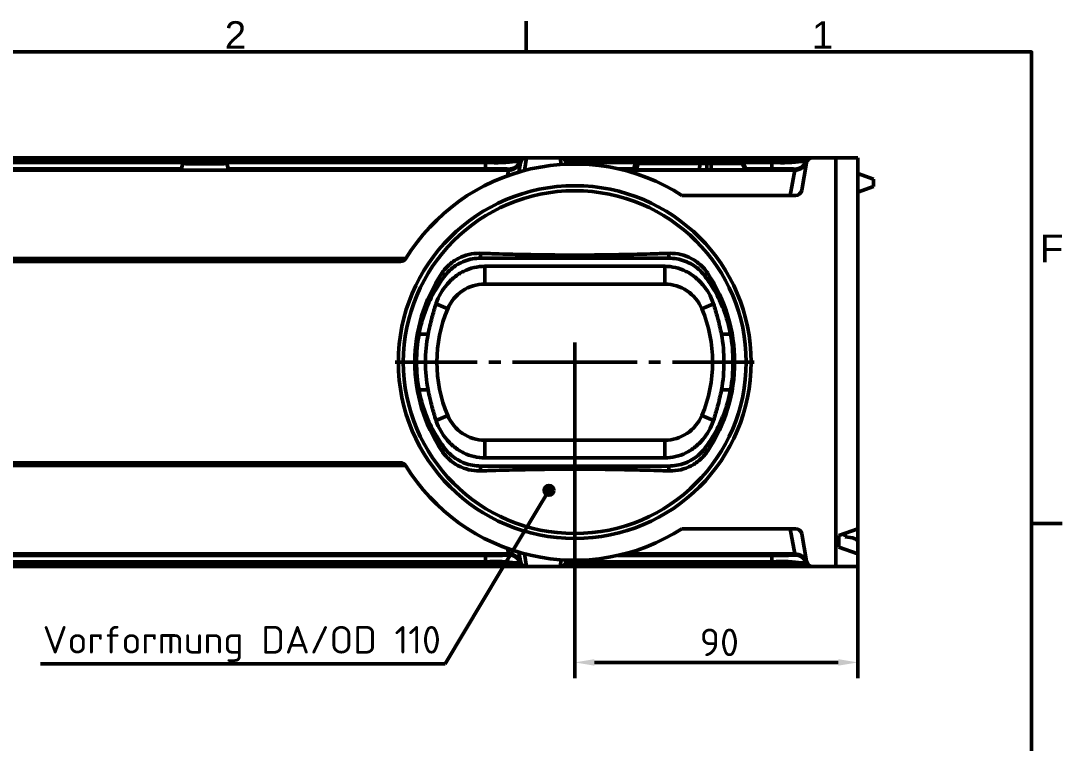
# Model space of a CAD drawing. Header units: millimetres. Extents: x 0 to 1485, y 0 to 1050.
# Drawn here: x 1138.7 to 1469.8, y 805.2 to 1034.9 of the extents above; entities that cross this region are included whole.
import ezdxf

# ---------------------------------------------------------------- set-up
doc = ezdxf.new("R2010")
doc.units = ezdxf.units.MM
doc.header["$LTSCALE"] = 2.5
doc.layers.get('0').update_dxf_attribs({"lineweight": 50})
doc.layers.get('Defpoints').update_dxf_attribs({"lineweight": 50})
for name, color, linetype, lineweight in [('Bemaßung (ISO)', 7, 'Continuous', 50), ('Mittelpunktmarkierung (ISO)', 7, 'Continuous', 50), ('Rahmen_0', 7, 'Continuous', 50), ('Rahmen_2', 7, 'Continuous', 50), ('Sichtbare Kanten(DIN)', 7, 'Continuous', 50), ('Sichtbare tangentiale Kanten(DIN)', 7, 'Continuous', 50), ('Symbol (ISO)', 7, 'Continuous', 50)]:
    doc.layers.add(name, color=color, linetype=linetype, lineweight=lineweight)
doc.styles.add('Aktuell-DINNach Layer', font='arial.ttf')
doc.styles.add('Notiztext (DIN)', font='isocpeur.ttf')
doc.styles.add('TXT 3_5', font='isocpeur.ttf')
doc.dimstyles.new('Anrin Standard (DIN)', dxfattribs={"dimscale": 2.5, "dimtxt": 3.5, "dimasz": 2.5, "dimexe": 2, "dimexo": 0, "dimgap": 0.8, "dimtad": 1, "dimrnd": 1e-08, "dimtxsty": 'TXT 3_5', "dimcen": 0.09, "dimdle": 10, "dimclrd": 256, "dimclre": 256, "dimclrt": 256, "dimadec": 0, "dimazin": 2, "dimtfac": 0.714286, "dimtmove": 0, "dimatfit": 3, "dimfxl": 1, "dimtolj": 1, "dimlwd": -1, "dimlwe": -1, "dimarcsym": 0})

# ---------------------------------------------------------------- blocks, each defined once
blk = doc.blocks.new('Ränder Standardrahmen')
at = {"layer": 'Rahmen_0'}
for p, q in [((519.75, 410), (519.75, 413.9)), ((584, 350), (587.9, 350))]:
    blk.add_line(p, q, dxfattribs=at)
at = {"layer": 'Rahmen_0', "flags": 128}
blk.add_lwpolyline([(10, 10), (10, 410), (584, 410), (584, 10), (10, 10)], dxfattribs=at)
at = {"layer": 'Rahmen_2', "char_height": 3.5, "attachment_point": 7, "style": 'Aktuell-DINNach Layer'}
for s, insert in [('2', (481.41, 410.4)), ('1', (556.07, 410.4)), ('F', (585.08, 383.25))]:
    blk.add_mtext(s, dxfattribs=dict(at, insert=insert))
blk = doc.blocks.new('*D22')
at = {"layer": 'Bemaßung (ISO)', "transparency": 16777216}
for p, q in [((1314.79, 920.1), (1314.79, 825.85)), ((1404.79, 873.35), (1404.79, 825.85)), ((1398.54, 830.85), (1321.04, 830.85))]:
    blk.add_line(p, q, dxfattribs=at)
for points in [[(1321.04, 831.89), (1321.04, 829.81), (1314.79, 830.85)], [(1398.54, 831.89), (1398.54, 829.81), (1404.79, 830.85)]]:
    blk.add_solid(points, dxfattribs=at)
at = {"layer": 'Defpoints', "color": 0, "transparency": 16777216}
for p in [(1314.79, 920.1), (1404.79, 873.35), (1314.79, 830.85)]:
    blk.add_point(p, dxfattribs=at)
at = {"layer": 'Bemaßung (ISO)', "transparency": 16777216, "insert": (1354.54, 841.6), "char_height": 8.75, "attachment_point": 1, "style": 'TXT 3_5'}
blk.add_mtext('\\A1;90', dxfattribs=at)
blk = doc.blocks.new('Führungslinientext1')
at = {"layer": 'Symbol (ISO)'}
h = blk.add_hatch(color=256, dxfattribs=at)
edge = h.paths.add_edge_path(flags=0)
edge.add_arc((522.64, 354.23), 0.625, 0, 360)
for p, q in [((521.36, 352.08), (522.32, 353.69)), ((521.36, 352.08), (509.44, 332.17)), ((457.96, 332.17), (506.94, 332.17)), ((509.44, 332.17), (506.94, 332.17))]:
    blk.add_line(p, q, dxfattribs=at)
blk.add_circle((522.64, 354.23), 0.625, dxfattribs=at)
at = {"layer": 'Symbol (ISO)', "insert": (458.26, 332.41), "char_height": 3.5, "attachment_point": 7, "style": 'Notiztext (DIN)'}
blk.add_mtext('Vorformung DA/OD 110', dxfattribs=at)

msp = doc.modelspace()

# ---------------------------------------------------------------- linework, layer by layer
at = {"layer": 'Mittelpunktmarkierung (ISO)', "linetype": 'Continuous'}
for p, q in [((1314.794, 926.348), (1314.794, 932.598)), ((1314.794, 926.348), (1314.794, 932.598)), ((1314.794, 926.348), (1314.794, 932.598)), ((1314.794, 926.348), (1314.794, 932.598)), ((1283.755, 926.348), (1257.717, 926.348)), ((1291.255, 926.348), (1287.505, 926.348)), ((1314.794, 926.348), (1295.005, 926.348)), ((1314.794, 926.348), (1308.544, 926.348)), ((1314.794, 926.348), (1308.544, 926.348)), ((1314.794, 926.348), (1308.544, 926.348)), ((1314.794, 926.348), (1321.044, 926.348)), ((1314.794, 926.348), (1321.044, 926.348)), ((1314.794, 926.348), (1314.794, 920.098)), ((1314.794, 926.348), (1314.794, 920.098)), ((1314.794, 926.348), (1321.044, 926.348)), ((1314.794, 926.348), (1334.582, 926.348)), ((1314.794, 926.348), (1314.794, 920.098)), ((1314.794, 926.348), (1314.794, 920.098)), ((1338.332, 926.348), (1342.082, 926.348)), ((1345.832, 926.348), (1371.87, 926.348))]:
    msp.add_line(p, q, dxfattribs=at)
at = {"layer": 'Sichtbare Kanten(DIN)'}
for p, q in [((1286.49, 991.348), (963.097, 991.348)), ((1297.291, 991.348), (1286.49, 991.348)), ((1299.308, 991.348), (1297.291, 991.348)), ((1299.385, 991.348), (1299.308, 991.348)), ((1299.47, 991.348), (1299.385, 991.348)), ((1310.117, 991.348), (1299.47, 991.348)), ((1310.202, 991.348), (1310.117, 991.348)), ((1310.279, 991.348), (1310.202, 991.348)), ((1312.296, 991.348), (1310.279, 991.348)), ((1323.097, 991.348), (1312.296, 991.348)), ((1377.49, 991.348), (1323.097, 991.348)), ((1334.963, 990.3), (1355.219, 990.3)), ((1355.216, 990.3), (1357.729, 990.356)), ((1357.758, 990.357), (1367.463, 990.284)), ((1388.291, 991.348), (1377.49, 991.348)), ((1390.308, 991.348), (1388.291, 991.348)), ((1390.385, 991.348), (1390.308, 991.348)), ((1390.472, 991.348), (1390.385, 991.348)), ((1390.472, 991.348), (1397.794, 991.348)), ((1397.794, 991.348), (1404.794, 991.348)), ((1397.794, 861.348), (1397.794, 991.348)), ((1404.794, 991.348), (1404.794, 873.348)), ((1190.197, 989.605), (1189.662, 987.608)), ((1189.662, 987.484), (1189.662, 987.608)), ((1204.19, 989.605), (1204.726, 987.608)), ((1204.726, 987.608), (1204.726, 987.484)), ((1296.988, 986.779), (1297.501, 989.689)), ((1312.086, 989.689), (1312.156, 989.293)), ((1333.462, 987.569), (1333.997, 989.56)), ((1333.462, 987.523), (1333.462, 987.569)), ((1354.36, 987.511), (1334.428, 987.511)), ((1354.36, 987.511), (1354.669, 989.515)), ((1356.718, 987.458), (1354.36, 987.511)), ((1369.009, 987.535), (1358.038, 987.453)), ((1368.337, 989.757), (1369.522, 987.546)), ((1386.969, 981.001), (1388.502, 989.695)), ((1404.794, 986.348), (1409.794, 984.528)), ((1409.794, 984.528), (1409.794, 982.168)), ((1404.794, 980.348), (1409.794, 982.168)), ((1385, 979.348), (1348.852, 979.348)), ((959.291, 958.348), (1259.395, 958.348)), ((1284.86, 959.396), (1344.727, 959.396)), ((1286.211, 956.822), (1343.377, 956.822)), ((1286.211, 951.164), (1343.377, 951.164)), ((1343.377, 901.532), (1286.211, 901.532)), ((959.291, 894.348), (1259.395, 894.348)), ((1343.377, 895.874), (1286.211, 895.874)), ((1344.727, 893.3), (1284.86, 893.3)), ((1348.852, 873.348), (1385, 873.348)), ((1388.502, 863.001), (1386.969, 871.695)), ((1404.794, 873.348), (1398.794, 871.164)), ((1398.794, 871.164), (1398.794, 867.532)), ((1400.794, 870.732), (1400.794, 871.892)), ((1404.794, 873.348), (1404.794, 869.348)), ((1398.794, 867.532), (1404.794, 865.348)), ((1404.794, 869.348), (1404.794, 865.348)), ((1297.501, 863.007), (1296.988, 865.917)), ((1404.794, 865.348), (1404.794, 861.348)), ((963.097, 861.348), (1286.49, 861.348)), ((1286.49, 861.348), (1297.291, 861.348)), ((1297.291, 861.348), (1299.308, 861.348)), ((1299.308, 861.348), (1299.385, 861.348)), ((1299.385, 861.348), (1299.47, 861.348)), ((1310.117, 861.348), (1299.47, 861.348)), ((1310.117, 861.348), (1310.202, 861.348)), ((1310.202, 861.348), (1310.279, 861.348)), ((1310.279, 861.348), (1312.296, 861.348)), ((1312.156, 863.403), (1312.086, 863.007)), ((1312.296, 861.348), (1323.097, 861.348)), ((1323.097, 861.348), (1377.49, 861.348)), ((1377.49, 861.348), (1388.291, 861.348)), ((1388.291, 861.348), (1390.308, 861.348)), ((1390.308, 861.348), (1390.385, 861.348)), ((1390.385, 861.348), (1390.472, 861.348)), ((1397.794, 861.348), (1390.472, 861.348)), ((1404.794, 861.348), (1397.794, 861.348))]:
    msp.add_line(p, q, dxfattribs=at)
for radius in [56.087, 54.5]:
    msp.add_circle((1314.794, 926.348), radius, dxfattribs=at)
for centre, radius, start, end in [((1334.963, 989.3), 1, 90, 164.94922), ((1357.751, 989.357), 1, 89.57402, 91.27774), ((1367.455, 989.284), 1, 28.18876, 89.57402), ((1390.472, 989.348), 2, 90, 170), ((1314.794, 926.348), 63, 57.27446, 148.46113), ((1385, 981.348), 2, 270, 350), ((1259.395, 960.348), 2, 270, 328.46113), ((1314.794, 926.348), 50.826, 146.25101, 213.74899), ((1314.794, 926.348), 50.826, 326.25101, 33.74899), ((1286.211, 938.348), 12.816, 90, 157.22603), ((1343.377, 938.348), 12.816, 22.77397, 90), ((1314.794, 926.348), 43.816, 157.22603, 202.77397), ((1314.794, 926.348), 43.816, 337.22603, 22.77397), ((1314.794, 926.348), 50.295, 169.88413, 190.11587), ((1314.794, 926.348), 47.456, 169.27204, 190.72796), ((1314.794, 926.348), 47.456, 349.27204, 10.72796), ((1314.794, 926.348), 50.295, 349.88413, 10.11587), ((1286.211, 914.348), 12.816, 202.77397, 270), ((1343.377, 914.348), 12.816, 270, 337.22603), ((1259.395, 892.348), 2, 31.53887, 90), ((1314.794, 926.348), 63, 211.53887, 302.72554), ((1385, 871.348), 2, 10, 90), ((1390.472, 863.348), 2, 190, 270)]:
    msp.add_arc(centre, radius, start, end, dxfattribs=at)
for centre, major_axis, ratio, start_param, end_param in [((1355.227, 989.269), (-0.011, -1), 0.5772545, 3.1609073, 4.4699042), ((1355.227, 989.3), (0.011, -1), 0.5772545, 3.122278, 3.1351559), ((1197.194, 987.608), (-7.532, 0), 0.0128775, 6.2797345, 6.2831853), ((1197.194, 987.484), (7.532, 0), 0.0128775, 3.1415927, 6.2831853), ((1197.194, 987.608), (7.532, 0), 0.0128775, 0, 0.0034508), ((1334.497, 987.524), (-1.035, -0.001), 0.0128485, 6.2831742, 7.7869331), ((1357.58, 987.465), (-1.005, 0), 0.0136398, 0.5398459, 2.0436048), ((1368.387, 987.546), (1.135, 0), 0.0113504, 5.2922911, 6.2892684), ((1399.976, 869.348), (-4.818, 0), 0.2914936, 3.1415927, 4.5418413)]:
    msp.add_ellipse(centre, major_axis=major_axis, ratio=ratio, start_param=start_param, end_param=end_param, dxfattribs=at)
for points, knots in [([(1190.197, 989.605), (1190.225, 989.71), (1190.271, 989.812), (1190.39, 989.99), (1190.464, 990.069), (1190.586, 990.165), (1190.627, 990.193), (1190.707, 990.238), (1190.746, 990.257), (1190.811, 990.284), (1190.838, 990.294), (1190.902, 990.314), (1190.935, 990.322), (1190.989, 990.334), (1191.01, 990.338), (1191.058, 990.345), (1191.08, 990.348), (1191.16, 990.356), (1191.209, 990.359), (1191.451, 990.372), (1191.724, 990.38), (1192.487, 990.396), (1192.991, 990.403), (1194.085, 990.413), (1194.674, 990.417), (1195.901, 990.423), (1196.554, 990.424), (1197.842, 990.424), (1198.493, 990.423), (1199.714, 990.417), (1200.299, 990.413), (1201.332, 990.403), (1201.792, 990.397), (1202.537, 990.383), (1202.826, 990.376), (1203.125, 990.363), (1203.197, 990.359), (1203.3, 990.349), (1203.322, 990.346), (1203.37, 990.339), (1203.394, 990.335), (1203.449, 990.323), (1203.477, 990.316), (1203.545, 990.296), (1203.586, 990.281), (1203.671, 990.243), (1203.714, 990.22), (1203.817, 990.156), (1203.875, 990.11), (1203.995, 989.991), (1204.055, 989.912), (1204.14, 989.757), (1204.17, 989.682), (1204.19, 989.605)], [0, 0, 0, 0, 0.0326573, 0.0326573, 0.0646596, 0.0646596, 0.0800156, 0.0800156, 0.0936279, 0.0936279, 0.1038486, 0.1038486, 0.1193342, 0.1193342, 0.1341766, 0.1341766, 0.158896, 0.158896, 0.2264015, 0.2264015, 0.4310722, 0.4310722, 0.6462658, 0.6462658, 0.840612, 0.840612, 1.0339656, 1.0339656, 1.226983, 1.226983, 1.4200045, 1.4200045, 1.6133642, 1.6133642, 1.8080451, 1.8080451, 1.9062957, 1.9062957, 1.9301707, 1.9301707, 1.9481425, 1.9481425, 1.9614066, 1.9614066, 1.9766345, 1.9766345, 1.9919906, 1.9919906, 2.0142836, 2.0142836, 2.0434772, 2.0434772, 2.0674506, 2.0674506, 2.0674506, 2.0674506]), ([(1193.749, 990.212), (1193.749, 990.212), (1193.755, 990.212), (1193.784, 990.21), (1193.821, 990.208), (1193.953, 990.203), (1194.072, 990.2), (1194.403, 990.194), (1194.637, 990.19), (1195.184, 990.184), (1195.507, 990.182), (1196.196, 990.178), (1196.57, 990.177), (1197.319, 990.176), (1197.703, 990.177), (1198.433, 990.179), (1198.787, 990.181), (1199.42, 990.186), (1199.707, 990.19), (1200.176, 990.197), (1200.366, 990.201), (1200.549, 990.207), (1200.595, 990.21), (1200.63, 990.212), (1200.637, 990.212), (1200.638, 990.212), (1200.638, 990.212), (1200.638, 990.212)], [0.1475585, 0.1475585, 0.1475585, 0.1475585, 0.1676862, 0.1676862, 0.2144656, 0.2144656, 0.2960246, 0.2960246, 0.4004046, 0.4004046, 0.5113078, 0.5113078, 0.6237298, 0.6237298, 0.7365706, 0.7365706, 0.8494667, 0.8494667, 0.9621262, 0.9621262, 1.0738666, 1.0738666, 1.1265773, 1.1265773, 1.1476851, 1.1476851, 1.1494335, 1.1494335, 1.1494335, 1.1494335]), ([(1272.533, 954.585), (1273.175, 955.547), (1273.951, 956.452), (1275.717, 958.049), (1276.708, 958.742), (1278.826, 959.857), (1279.955, 960.279), (1282.255, 960.828), (1283.427, 960.953), (1284.664, 960.939), (1284.762, 960.937), (1284.86, 960.934)], [2.7634139, 2.7634139, 2.7634139, 2.7634139, 3.1105793, 3.1105793, 3.4577447, 3.4577447, 3.8049101, 3.8049101, 4.1520755, 4.1520755, 4.1819365, 4.1819365, 4.1819365, 4.1819365]), ([(1344.727, 960.934), (1344.825, 960.937), (1344.923, 960.939), (1346.161, 960.953), (1347.332, 960.828), (1349.633, 960.279), (1350.762, 959.857), (1352.879, 958.742), (1353.87, 958.049), (1355.636, 956.452), (1356.412, 955.547), (1357.055, 954.585)], [1.3448913, 1.3448913, 1.3448913, 1.3448913, 1.3747523, 1.3747523, 1.7219177, 1.7219177, 2.0690831, 2.0690831, 2.4162485, 2.4162485, 2.7634139, 2.7634139, 2.7634139, 2.7634139]), ([(1270.684, 944.867), (1270.712, 944.951), (1270.741, 945.035), (1271.533, 947.309), (1272.708, 949.328), (1274.798, 951.806), (1275.613, 952.611), (1277.419, 954.055), (1278.409, 954.693), (1280.509, 955.738), (1281.622, 956.144), (1283.9, 956.687), (1285.064, 956.822), (1286.211, 956.822)], [-2.0687779, -2.0687779, -2.0687779, -2.0687779, -2.0431391, -2.0431391, -1.375522, -1.375522, -1.0316415, -1.0316415, -0.687761, -0.687761, -0.3438805, -0.3438805, 0, 0, 0, 0]), ([(1284.86, 959.396), (1284.023, 959.396), (1283.16, 959.322), (1281.447, 959.015), (1280.597, 958.782), (1278.152, 957.865), (1276.664, 956.95), (1274.787, 955.317), (1274.144, 954.638), (1273.572, 953.89)], [4.2738418, 4.2738418, 4.2738418, 4.2738418, 4.5251276, 4.5251276, 4.7764135, 4.7764135, 5.2789853, 5.2789853, 5.565007, 5.565007, 5.565007, 5.565007]), ([(1343.377, 956.822), (1344.523, 956.822), (1345.688, 956.687), (1347.965, 956.144), (1349.078, 955.738), (1351.179, 954.693), (1352.169, 954.055), (1353.974, 952.611), (1354.789, 951.806), (1356.88, 949.328), (1358.054, 947.309), (1358.847, 945.035), (1358.876, 944.951), (1358.904, 944.867)], [0, 0, 0, 0, 0.3438805, 0.3438805, 0.687761, 0.687761, 1.0316415, 1.0316415, 1.375522, 1.375522, 2.0431391, 2.0431391, 2.0687779, 2.0687779, 2.0687779, 2.0687779]), ([(1356.016, 953.89), (1355.443, 954.638), (1354.8, 955.317), (1352.924, 956.95), (1351.435, 957.865), (1348.991, 958.782), (1348.141, 959.015), (1346.428, 959.322), (1345.565, 959.396), (1344.727, 959.396)], [2.9826765, 2.9826765, 2.9826765, 2.9826765, 3.2686982, 3.2686982, 3.77127, 3.77127, 4.0225559, 4.0225559, 4.2738418, 4.2738418, 4.2738418, 4.2738418]), ([(1265.281, 935.182), (1265.513, 936.481), (1265.805, 937.766), (1266.611, 940.686), (1267.166, 942.293), (1268.611, 945.837), (1269.624, 947.865), (1271.642, 951.218), (1272.573, 952.585), (1273.572, 953.89)], [5.777795, 5.777795, 5.777795, 5.777795, 6.1466418, 6.1466418, 6.6396278, 6.6396278, 7.3135555, 7.3135555, 7.8025868, 7.8025868, 7.8025868, 7.8025868]), ([(1356.016, 953.89), (1357.014, 952.585), (1357.945, 951.218), (1359.964, 947.865), (1360.976, 945.837), (1362.421, 942.293), (1362.976, 940.686), (1363.782, 937.766), (1364.075, 936.481), (1364.307, 935.182)], [1.5327517, 1.5327517, 1.5327517, 1.5327517, 2.021783, 2.021783, 2.6957106, 2.6957106, 3.1886967, 3.1886967, 3.5575434, 3.5575434, 3.5575434, 3.5575434]), ([(1268.167, 935.182), (1268.508, 936.979), (1268.915, 938.763), (1269.776, 942), (1270.218, 943.467), (1270.684, 944.867)], [8.23160901, 8.23160901, 8.23160901, 8.23160901, 8.74066447, 8.74066447, 9.18512754, 9.18512754, 9.18512754, 9.18512754]), ([(1358.904, 944.867), (1359.37, 943.467), (1359.811, 942), (1360.673, 938.763), (1361.08, 936.979), (1361.42, 935.182)], [2.75237228, 2.75237228, 2.75237228, 2.75237228, 3.19683536, 3.19683536, 3.70589081, 3.70589081, 3.70589081, 3.70589081]), ([(1273.572, 898.806), (1272.573, 900.111), (1271.642, 901.478), (1269.624, 904.831), (1268.611, 906.859), (1267.166, 910.403), (1266.611, 912.01), (1265.805, 914.93), (1265.513, 916.215), (1265.281, 917.514)], [1.5327517, 1.5327517, 1.5327517, 1.5327517, 2.021783, 2.021783, 2.6957106, 2.6957106, 3.1886967, 3.1886967, 3.5575434, 3.5575434, 3.5575434, 3.5575434]), ([(1270.684, 907.829), (1270.218, 909.229), (1269.776, 910.696), (1268.915, 913.933), (1268.508, 915.717), (1268.167, 917.514)], [2.75237228, 2.75237228, 2.75237228, 2.75237228, 3.19683536, 3.19683536, 3.70589081, 3.70589081, 3.70589081, 3.70589081]), ([(1364.307, 917.514), (1364.075, 916.215), (1363.782, 914.93), (1362.976, 912.01), (1362.421, 910.403), (1360.976, 906.859), (1359.964, 904.831), (1357.945, 901.478), (1357.014, 900.111), (1356.016, 898.806)], [5.777795, 5.777795, 5.777795, 5.777795, 6.1466418, 6.1466418, 6.6396278, 6.6396278, 7.3135555, 7.3135555, 7.8025868, 7.8025868, 7.8025868, 7.8025868]), ([(1361.42, 917.514), (1361.08, 915.717), (1360.673, 913.933), (1359.811, 910.696), (1359.37, 909.229), (1358.904, 907.829)], [8.23160901, 8.23160901, 8.23160901, 8.23160901, 8.74066447, 8.74066447, 9.18512754, 9.18512754, 9.18512754, 9.18512754]), ([(1286.211, 895.874), (1285.064, 895.874), (1283.9, 896.009), (1281.622, 896.552), (1280.509, 896.958), (1278.409, 898.003), (1277.419, 898.641), (1275.613, 900.085), (1274.798, 900.89), (1272.708, 903.368), (1271.533, 905.387), (1270.741, 907.66), (1270.712, 907.745), (1270.684, 907.829)], [5.2612361, 5.2612361, 5.2612361, 5.2612361, 5.6051166, 5.6051166, 5.9489971, 5.9489971, 6.2928776, 6.2928776, 6.6367581, 6.6367581, 7.3043752, 7.3043752, 7.3300139, 7.3300139, 7.3300139, 7.3300139]), ([(1358.904, 907.829), (1358.876, 907.745), (1358.847, 907.66), (1358.054, 905.387), (1356.88, 903.368), (1354.789, 900.89), (1353.974, 900.085), (1352.169, 898.641), (1351.179, 898.003), (1349.078, 896.958), (1347.965, 896.552), (1345.688, 896.009), (1344.523, 895.874), (1343.377, 895.874)], [3.1924582, 3.1924582, 3.1924582, 3.1924582, 3.2180969, 3.2180969, 3.885714, 3.885714, 4.2295946, 4.2295946, 4.5734751, 4.5734751, 4.9173556, 4.9173556, 5.2612361, 5.2612361, 5.2612361, 5.2612361]), ([(1284.86, 891.762), (1284.762, 891.759), (1284.664, 891.757), (1283.427, 891.743), (1282.255, 891.868), (1279.955, 892.417), (1278.826, 892.839), (1276.708, 893.953), (1275.717, 894.647), (1273.951, 896.244), (1273.175, 897.149), (1272.533, 898.111)], [1.3448913, 1.3448913, 1.3448913, 1.3448913, 1.3747523, 1.3747523, 1.7219177, 1.7219177, 2.0690831, 2.0690831, 2.4162485, 2.4162485, 2.7634139, 2.7634139, 2.7634139, 2.7634139]), ([(1273.572, 898.806), (1274.144, 898.058), (1274.787, 897.379), (1276.664, 895.746), (1278.152, 894.831), (1280.597, 893.914), (1281.447, 893.681), (1283.16, 893.374), (1284.023, 893.3), (1284.86, 893.3)], [-1.2911652, -1.2911652, -1.2911652, -1.2911652, -1.0051436, -1.0051436, -0.5025718, -0.5025718, -0.2512859, -0.2512859, 0, 0, 0, 0]), ([(1344.727, 893.3), (1345.565, 893.3), (1346.428, 893.374), (1348.141, 893.681), (1348.991, 893.914), (1351.435, 894.831), (1352.924, 895.746), (1354.8, 897.379), (1355.443, 898.058), (1356.016, 898.806)], [0, 0, 0, 0, 0.2512859, 0.2512859, 0.5025718, 0.5025718, 1.0051436, 1.0051436, 1.2911652, 1.2911652, 1.2911652, 1.2911652]), ([(1357.055, 898.111), (1356.412, 897.149), (1355.636, 896.244), (1353.87, 894.647), (1352.879, 893.953), (1350.762, 892.839), (1349.633, 892.417), (1347.332, 891.868), (1346.161, 891.743), (1344.923, 891.757), (1344.825, 891.759), (1344.727, 891.762)], [2.7634139, 2.7634139, 2.7634139, 2.7634139, 3.1105793, 3.1105793, 3.4577447, 3.4577447, 3.8049101, 3.8049101, 4.1520755, 4.1520755, 4.1819365, 4.1819365, 4.1819365, 4.1819365])]:
    msp.add_open_spline(points, degree=3, knots=knots, dxfattribs=at)
for points in [[(1284.86, 960.934), (1314.794, 959.974), (1344.727, 960.934)], [(1344.727, 891.762), (1314.794, 892.722), (1284.86, 891.762)]]:
    msp.add_rational_spline(points, [1.11419937381, 1.51560092235, 1.11419937381], degree=2, dxfattribs=at)
at = {"layer": 'Sichtbare tangentiale Kanten(DIN)'}
for p, q in [((1080.71, 990.348), (1191.083, 990.348)), ((1191.163, 990.223), (1191.163, 990.346)), ((1193.624, 990.346), (1193.624, 990.223)), ((1200.763, 990.223), (1200.763, 990.346)), ((1203.224, 990.346), (1203.224, 990.223)), ((1203.304, 990.348), (1286.49, 990.348)), ((1286.49, 990.348), (1286.399, 989.832)), ((1286.49, 990.348), (1286.49, 991.348)), ((1299.471, 991.341), (1298.777, 987.278)), ((1310.482, 989.2), (1310.117, 991.341)), ((1323.097, 990.348), (1323.097, 991.348)), ((1323.097, 990.348), (1357.355, 990.348)), ((1323.188, 989.832), (1323.097, 990.348)), ((1334.963, 990.3), (1334.963, 990.3)), ((1334.963, 990.3), (1355.227, 990.3)), ((1334.963, 990.268), (1334.963, 990.3)), ((1334.963, 990.268), (1334.963, 989.515)), ((1355.227, 990.268), (1334.963, 990.268)), ((1355.227, 990.3), (1357.751, 990.356)), ((1357.751, 990.212), (1355.227, 990.268)), ((1357.751, 990.356), (1367.455, 990.284)), ((1367.455, 990.284), (1357.751, 990.212)), ((1358.909, 990.348), (1377.49, 990.348)), ((1377.49, 990.348), (1377.399, 989.832)), ((1377.49, 990.348), (1377.49, 991.348)), ((955.852, 987.369), (1293.736, 987.369)), ((1190.289, 989.832), (1081.505, 989.832)), ((1082.071, 987.832), (1189.722, 987.832)), ((1190.197, 989.605), (1189.662, 987.608)), ((1189.662, 987.484), (1190.197, 989.481)), ((1190.197, 989.605), (1190.197, 989.481)), ((1286.399, 989.832), (1204.099, 989.832)), ((1204.19, 989.481), (1204.19, 989.605)), ((1204.19, 989.605), (1204.726, 987.608)), ((1204.19, 989.481), (1204.726, 987.484)), ((1204.665, 987.832), (1286.399, 987.832)), ((1286.399, 989.832), (1286.399, 987.832)), ((1293.405, 985.606), (1293.736, 987.369)), ((1293.798, 987.723), (1293.736, 987.369)), ((1323.188, 989.832), (1323.188, 988.786)), ((1334.116, 989.832), (1323.188, 989.832)), ((1328.53, 987.832), (1333.533, 987.832)), ((1330.462, 987.369), (1384.736, 987.369)), ((1333.462, 987.569), (1333.997, 989.559)), ((1333.997, 989.527), (1333.462, 987.523)), ((1333.997, 989.559), (1333.997, 989.527)), ((1334.428, 987.511), (1334.963, 989.515)), ((1334.963, 989.515), (1354.669, 989.515)), ((1354.669, 989.515), (1356.914, 989.465)), ((1356.914, 989.465), (1356.718, 987.458)), ((1358.038, 987.453), (1358.234, 989.46)), ((1358.234, 989.46), (1367.938, 989.532)), ((1367.938, 989.532), (1369.009, 987.535)), ((1377.399, 989.832), (1368.292, 989.832)), ((1369.368, 987.832), (1377.399, 987.832)), ((1377.399, 989.832), (1377.399, 987.832)), ((1383.23, 979.348), (1384.736, 987.369)), ((1384.798, 987.723), (1384.736, 987.369)), ((1284.86, 960.934), (1284.86, 959.396)), ((1344.727, 960.934), (1344.727, 959.396)), ((1261.07, 959.255), (961.129, 959.255)), ((1286.211, 956.822), (1286.211, 951.164)), ((1343.377, 956.822), (1343.377, 951.164)), ((1272.533, 954.585), (1273.572, 953.89)), ((1357.055, 954.585), (1356.016, 953.89)), ((1270.684, 944.867), (1274.393, 943.309)), ((1358.904, 944.867), (1355.194, 943.309)), ((1265.281, 935.182), (1268.167, 935.182)), ((1361.42, 935.182), (1364.307, 935.182)), ((1265.281, 917.514), (1268.167, 917.514)), ((1361.42, 917.514), (1364.307, 917.514)), ((1270.684, 907.829), (1274.393, 909.387)), ((1358.904, 907.829), (1355.194, 909.387)), ((1286.211, 895.874), (1286.211, 901.532)), ((1343.377, 895.874), (1343.377, 901.532)), ((1272.533, 898.111), (1273.572, 898.806)), ((1357.055, 898.111), (1356.016, 898.806)), ((961.129, 893.441), (1261.07, 893.441)), ((1284.86, 891.762), (1284.86, 893.3)), ((1344.727, 891.762), (1344.727, 893.3)), ((1384.736, 865.327), (1383.23, 873.348)), ((955.852, 865.327), (1293.736, 865.327)), ((1286.399, 864.864), (963.188, 864.864)), ((1286.399, 862.864), (1286.399, 864.864)), ((1293.736, 865.327), (1293.405, 867.09)), ((1293.736, 865.327), (1293.798, 864.973)), ((1298.777, 865.418), (1299.471, 861.355)), ((1377.399, 864.864), (1328.53, 864.864)), ((1330.462, 865.327), (1384.736, 865.327)), ((1377.399, 862.864), (1377.399, 864.864)), ((1384.736, 865.327), (1384.798, 864.973)), ((1286.49, 862.348), (963.097, 862.348)), ((963.188, 862.864), (1286.399, 862.864)), ((1286.399, 862.864), (1286.49, 862.348)), ((1286.49, 862.348), (1286.49, 861.348)), ((1310.117, 861.355), (1310.482, 863.496)), ((1323.097, 862.348), (1323.188, 862.864)), ((1323.097, 862.348), (1323.097, 861.348)), ((1377.49, 862.348), (1323.097, 862.348)), ((1323.188, 862.864), (1323.188, 863.91)), ((1323.188, 862.864), (1377.399, 862.864)), ((1377.399, 862.864), (1377.49, 862.348)), ((1377.49, 862.348), (1377.49, 861.348))]:
    msp.add_line(p, q, dxfattribs=at)
for centre, major_axis, ratio, start_param, end_param in [((1191.163, 989.346), (-1, 0), 0.9999171, 4.712389, 6.0213859), ((1191.163, 989.223), (-1, 0), 0.9999171, 4.712389, 6.0213859), ((1197.194, 990.346), (-6.031, 0), 0.0128775, 3.1415927, 6.2831853), ((1197.194, 990.223), (6.031, 0), 0.0128775, 3.1415927, 6.2831853), ((1197.194, 990.346), (3.569, 0), 0.0128775, 0, 3.1415927), ((1193.624, 989.346), (-1, 0), 0.9999171, 4.1627944, 4.712389), ((1193.624, 989.223), (-1, 0), 0.9999171, 4.5553429, 4.712389), ((1197.194, 990.223), (-3.569, 0), 0.0128775, 0, 3.1415927), ((1200.763, 989.346), (-1, 0), 0.9999171, 4.712389, 5.2619836), ((1200.763, 989.223), (1, 0), 0.9999171, 1.5707963, 1.7278424), ((1203.224, 989.346), (1, 0), 0.9999171, 0.2617994, 1.5707963), ((1203.224, 989.223), (1, 0), 0.9999171, 0.2617994, 1.5707963), ((1285.673, 991.712), (-12.068, 0.65), 0.1524627, 1.6392395, 2.5618401), ((1285.256, 989.348), (12.248, 0.363), 0.0790128, 0.5449031, 1.4675036), ((1293.736, 991.368), (3.939, -0.695), 0.9999145, 4.8869073, 6.1142719), ((1293.798, 991.723), (3.939, -0.695), 0.9999145, 4.8869073, 6.0507989), ((1297.291, 989.348), (0, 2), 0.8623446, 0, 1.1526261), ((1299.308, 989.348), (0, 2), 0.9999946, 0, 1.1638981), ((1293.379, 989.348), (4.127, 0.649), 0.4583602, 0.0129186, 0.0763917), ((1299.471, 989.342), (-1.97, 0.347), 0.9998948, 4.8869039, 6.2831853), ((1299.385, 989.348), (0, 2), 0.9999973, 0, 1.2273651), ((1299.47, 989.348), (0, 2), 0.9999922, 0, 1.3727073), ((1310.117, 989.348), (0, 2), 0.9999922, 4.910478, 6.2831853), ((1310.117, 989.342), (1.97, 0.347), 0.9998948, 0, 1.3962814), ((1310.202, 989.348), (0, 2), 0.9999973, 5.0558202, 6.2831853), ((1310.279, 989.348), (0, 2), 0.9999946, 5.1192872, 6.2831853), ((1316.208, 989.348), (4.127, -0.649), 0.4583602, 3.065201, 3.128674), ((1315.852, 991.368), (-3.939, -0.695), 0.9999145, 0.1689134, 0.3679184), ((1315.789, 991.723), (-3.939, -0.695), 0.9999145, 0.2323864, 0.4730262), ((1312.296, 989.348), (0, 2), 0.8623446, 5.1305592, 6.2831853), ((1324.331, 989.348), (12.248, -0.363), 0.0790128, 1.674089, 2.5966896), ((1323.915, 991.712), (-12.068, -0.65), 0.1524627, 0.5797526, 1.5023532), ((1334.963, 989.3), (-1, 0), 0.9999171, 4.712389, 6.0213859), ((1334.963, 989.269), (-1, 0), 0.9999171, 4.712389, 6.0213859), ((1357.751, 989.212), (0.022, 1), 0.8659536, 0.0257514, 1.3347483), ((1357.751, 989.357), (-0.022, 1), 0.8659536, 6.2574339, 6.2831853), ((1357.751, 989.357), (0.007, 1), 0.4999585, 0, 0.0148698), ((1357.751, 989.212), (-0.007, 1), 0.4999585, 4.9593186, 6.2683155), ((1367.455, 989.284), (-0.007, 1), 0.4999585, 4.9593186, 6.2683155), ((1367.455, 989.284), (0.007, 1), 0.4999585, 0, 0.0148698), ((1376.673, 991.712), (-12.068, 0.65), 0.1524627, 1.6392395, 2.5618401), ((1376.256, 989.348), (12.248, 0.363), 0.0790128, 0.5449031, 1.4675036), ((1384.736, 991.368), (3.939, -0.695), 0.9999145, 4.8869073, 6.1142719), ((1384.798, 991.723), (3.939, -0.695), 0.9999145, 4.8869073, 6.0507989), ((1388.291, 989.348), (0, 2), 0.8623446, 0, 1.1526261), ((1390.308, 989.348), (0, 2), 0.9999946, 0, 1.1638981), ((1384.379, 989.348), (4.127, 0.649), 0.4583602, 0.0129186, 0.0763917), ((1390.385, 989.348), (0, 2), 0.9999973, 0, 1.2273651), ((1197.194, 989.605), (-6.997, 0), 0.0128775, 6.2797345, 6.2831853), ((1197.194, 989.481), (-6.997, 0), 0.0128775, 0, 3.1415927), ((1197.194, 989.605), (6.997, 0), 0.0128775, 0, 0.0034508), ((1285.673, 987.712), (8.125, 0.011), 0.0146922, 6.2805747, 7.7644375), ((1334.963, 989.269), (-0.966, 0.258), 0.2385001, 4.7759945, 6.2797533), ((1334.963, 989.3), (-0.966, 0.26), 0.2625839, 0, 0.0034541), ((1357.751, 989.212), (0.995, -0.097), 0.3302049, 1.09665, 2.6004088), ((1367.455, 989.284), (0.881, 0.472), 0.0113504, 5.286208, 6.2831853), ((1376.673, 987.712), (8.125, 0.011), 0.0146922, 6.2805747, 7.7644375), ((1285.673, 864.983), (-8.125, 0.011), 0.0146922, 1.6603405, 3.1442033), ((1293.736, 861.328), (3.939, 0.695), 0.9999145, 0.1689134, 1.396278), ((1293.798, 860.973), (3.939, 0.695), 0.9999145, 0.2323864, 1.396278), ((1376.673, 864.983), (-8.125, 0.011), 0.0146922, 1.6603405, 3.1442033), ((1384.736, 861.328), (3.939, 0.695), 0.9999145, 0.1689134, 1.396278), ((1384.798, 860.973), (3.939, 0.695), 0.9999145, 0.2323864, 1.396278), ((1285.673, 860.984), (12.068, 0.65), 0.1524627, 0.5797526, 1.5023532), ((1285.256, 863.348), (-12.248, 0.363), 0.0790128, 1.674089, 2.5966896), ((1297.291, 863.348), (0, -2), 0.8623446, 5.1305592, 6.2831853), ((1293.379, 863.348), (-4.127, 0.649), 0.4583602, 3.065201, 3.128674), ((1299.308, 863.348), (0, -2), 0.9999946, 5.1192872, 6.2831853), ((1299.471, 863.354), (-1.97, -0.347), 0.9998948, 0, 1.3962814), ((1299.385, 863.348), (0, -2), 0.9999973, 5.0558202, 6.2831853), ((1299.47, 863.348), (0, -2), 0.9999922, 4.910478, 6.2831853), ((1310.117, 863.354), (1.97, -0.347), 0.9998948, 4.8869039, 6.2831853), ((1310.117, 863.348), (0, -2), 0.9999922, 0, 1.3727073), ((1310.202, 863.348), (0, -2), 0.9999973, 0, 1.2273651), ((1310.279, 863.348), (0, -2), 0.9999946, 0, 1.1638981), ((1315.852, 861.328), (-3.939, 0.695), 0.9999145, 5.9152669, 6.1142719), ((1316.208, 863.348), (-4.127, -0.649), 0.4583602, 0.0129186, 0.0763917), ((1315.789, 860.973), (-3.939, 0.695), 0.9999145, 5.8101591, 6.0507989), ((1312.296, 863.348), (0, -2), 0.8623446, 0, 1.1526261), ((1323.915, 860.984), (12.068, -0.65), 0.1524627, 1.6392395, 2.5618401), ((1324.331, 863.348), (-12.248, -0.363), 0.0790128, 0.5449031, 1.4675036), ((1376.673, 860.984), (12.068, 0.65), 0.1524627, 0.5797526, 1.5023532), ((1376.256, 863.348), (-12.248, 0.363), 0.0790128, 1.674089, 2.5966896), ((1388.291, 863.348), (0, -2), 0.8623446, 5.1305592, 6.2831853), ((1384.379, 863.348), (-4.127, 0.649), 0.4583602, 3.065201, 3.128674), ((1390.308, 863.348), (0, -2), 0.9999946, 5.1192872, 6.2831853), ((1390.385, 863.348), (0, -2), 0.9999973, 5.0558202, 6.2831853)]:
    msp.add_ellipse(centre, major_axis=major_axis, ratio=ratio, start_param=start_param, end_param=end_param, dxfattribs=at)
for points, knots in [([(1295.715, 990.16), (1296.292, 990.157), (1296.737, 990.154), (1297.324, 990.147), (1297.469, 990.143), (1297.471, 990.14)], [-0.78920561, -0.78920561, -0.78920561, -0.78920561, -0.3946028, -0.3946028, 0, 0, 0, 0]), ([(1297.502, 990.021), (1297.504, 990.012), (1297.513, 989.968), (1297.518, 989.851), (1297.517, 989.801), (1297.509, 989.742)], [-0.96679665, -0.96679665, -0.96679665, -0.96679665, -0.33669121, -0.33669121, 0, 0, 0, 0]), ([(1312.078, 989.742), (1312.07, 989.804), (1312.07, 989.857), (1312.075, 989.971), (1312.084, 990.013), (1312.085, 990.021)], [-0.96679682, -0.96679682, -0.96679682, -0.96679682, -0.6105745, -0.6105745, 0, 0, 0, 0]), ([(1312.116, 990.14), (1312.117, 990.14), (1312.126, 990.141), (1312.222, 990.146), (1312.469, 990.15), (1313.153, 990.156), (1313.483, 990.158), (1313.873, 990.16)], [-0.78920561, -0.78920561, -0.78920561, -0.78920561, -0.69259534, -0.69259534, -0.26638282, -0.26638282, 0, 0, 0, 0]), ([(1386.715, 990.16), (1387.292, 990.157), (1387.735, 990.154), (1388.321, 990.147), (1388.469, 990.143), (1388.471, 990.14)], [-0.79015841, -0.79015841, -0.79015841, -0.79015841, -0.39557188, -0.39557188, 0, 0, 0, 0]), ([(1388.502, 990.021), (1388.503, 990.019), (1388.504, 990.013), (1388.509, 989.979), (1388.517, 989.929), (1388.517, 989.812), (1388.513, 989.758), (1388.502, 989.695)], [-1.0517367, -1.0517367, -1.0517367, -1.0517367, -0.8618434, -0.8618434, -0.3314782, -0.3314782, 0, 0, 0, 0]), ([(1297.471, 862.556), (1297.471, 862.556), (1297.462, 862.555), (1297.366, 862.55), (1297.118, 862.546), (1296.434, 862.54), (1296.105, 862.538), (1295.715, 862.536)], [-0.78920561, -0.78920561, -0.78920561, -0.78920561, -0.69259534, -0.69259534, -0.26638282, -0.26638282, 0, 0, 0, 0]), ([(1297.509, 862.954), (1297.517, 862.895), (1297.518, 862.845), (1297.513, 862.728), (1297.504, 862.684), (1297.502, 862.675)], [-0.96679665, -0.96679665, -0.96679665, -0.96679665, -0.63010544, -0.63010544, 0, 0, 0, 0]), ([(1312.085, 862.675), (1312.084, 862.683), (1312.075, 862.725), (1312.07, 862.839), (1312.07, 862.892), (1312.078, 862.954)], [-0.96679682, -0.96679682, -0.96679682, -0.96679682, -0.35622231, -0.35622231, 0, 0, 0, 0]), ([(1313.873, 862.536), (1313.295, 862.539), (1312.851, 862.542), (1312.263, 862.549), (1312.118, 862.553), (1312.116, 862.556)], [-0.78920561, -0.78920561, -0.78920561, -0.78920561, -0.3946028, -0.3946028, 0, 0, 0, 0]), ([(1388.471, 862.556), (1388.471, 862.556), (1388.462, 862.555), (1388.366, 862.55), (1388.118, 862.546), (1387.434, 862.54), (1387.105, 862.538), (1386.715, 862.536)], [-0.78920561, -0.78920561, -0.78920561, -0.78920561, -0.69259534, -0.69259534, -0.26638282, -0.26638282, 0, 0, 0, 0]), ([(1388.502, 863.001), (1388.523, 862.882), (1388.517, 862.794), (1388.507, 862.702), (1388.503, 862.681), (1388.502, 862.675)], [-1.0517366, -1.0517366, -1.0517366, -1.0517366, -0.4222313, -0.4222313, 0, 0, 0, 0])]:
    msp.add_open_spline(points, degree=3, knots=knots, dxfattribs=at)
for points in [[(1299.471, 991.341), (1299.472, 991.346), (1299.471, 991.348), (1299.47, 991.348)], [(1310.117, 991.348), (1310.116, 991.348), (1310.116, 991.346), (1310.117, 991.341)], [(1297.509, 989.742), (1297.507, 989.726), (1297.505, 989.709), (1297.501, 989.689)], [(1312.086, 989.689), (1312.083, 989.709), (1312.08, 989.726), (1312.078, 989.742)], [(1297.501, 863.007), (1297.505, 862.987), (1297.507, 862.97), (1297.509, 862.954)], [(1299.47, 861.348), (1299.471, 861.348), (1299.472, 861.35), (1299.471, 861.355)], [(1310.117, 861.355), (1310.116, 861.35), (1310.116, 861.348), (1310.117, 861.348)], [(1312.078, 862.954), (1312.08, 862.97), (1312.083, 862.987), (1312.086, 863.007)]]:
    msp.add_open_spline(points, degree=3, dxfattribs=at)

# ---------------------------------------------------------------- block references
at = {"xscale": 2.5, "yscale": 2.5, "zscale": 2.5}
msp.add_blockref('Ränder Standardrahmen', (0, 0), dxfattribs=at)
at = {"layer": 'Symbol (ISO)', "xscale": 2.5, "yscale": 2.5, "zscale": 2.5}
msp.add_blockref('Führungslinientext1', (0, 0), dxfattribs=at)

# ---------------------------------------------------------------- dimensions: what is measured, and where the dimension line sits
at = {"layer": 'Bemaßung (ISO)'}
dim = msp.add_linear_dim(base=(1314.794, 830.848), p1=(1404.794, 873.348), p2=(1314.794, 920.098), angle=180, dimstyle='Anrin Standard (DIN)', override={"dimgap": 0.8, "dimdec": 2, "dimtol": 0, "dimlim": 0, "dimtp": 0, "dimtm": 0, "dimtdec": 2, "dimtofl": 0, "dimatfit": 1}, dxfattribs=at)
dim.commit()
dim.dimension.update_dxf_attribs({"geometry": '*D22', "text_midpoint": (1359.794, 830.848), "dimtype": 160})

doc.saveas('drawing.dxf')
